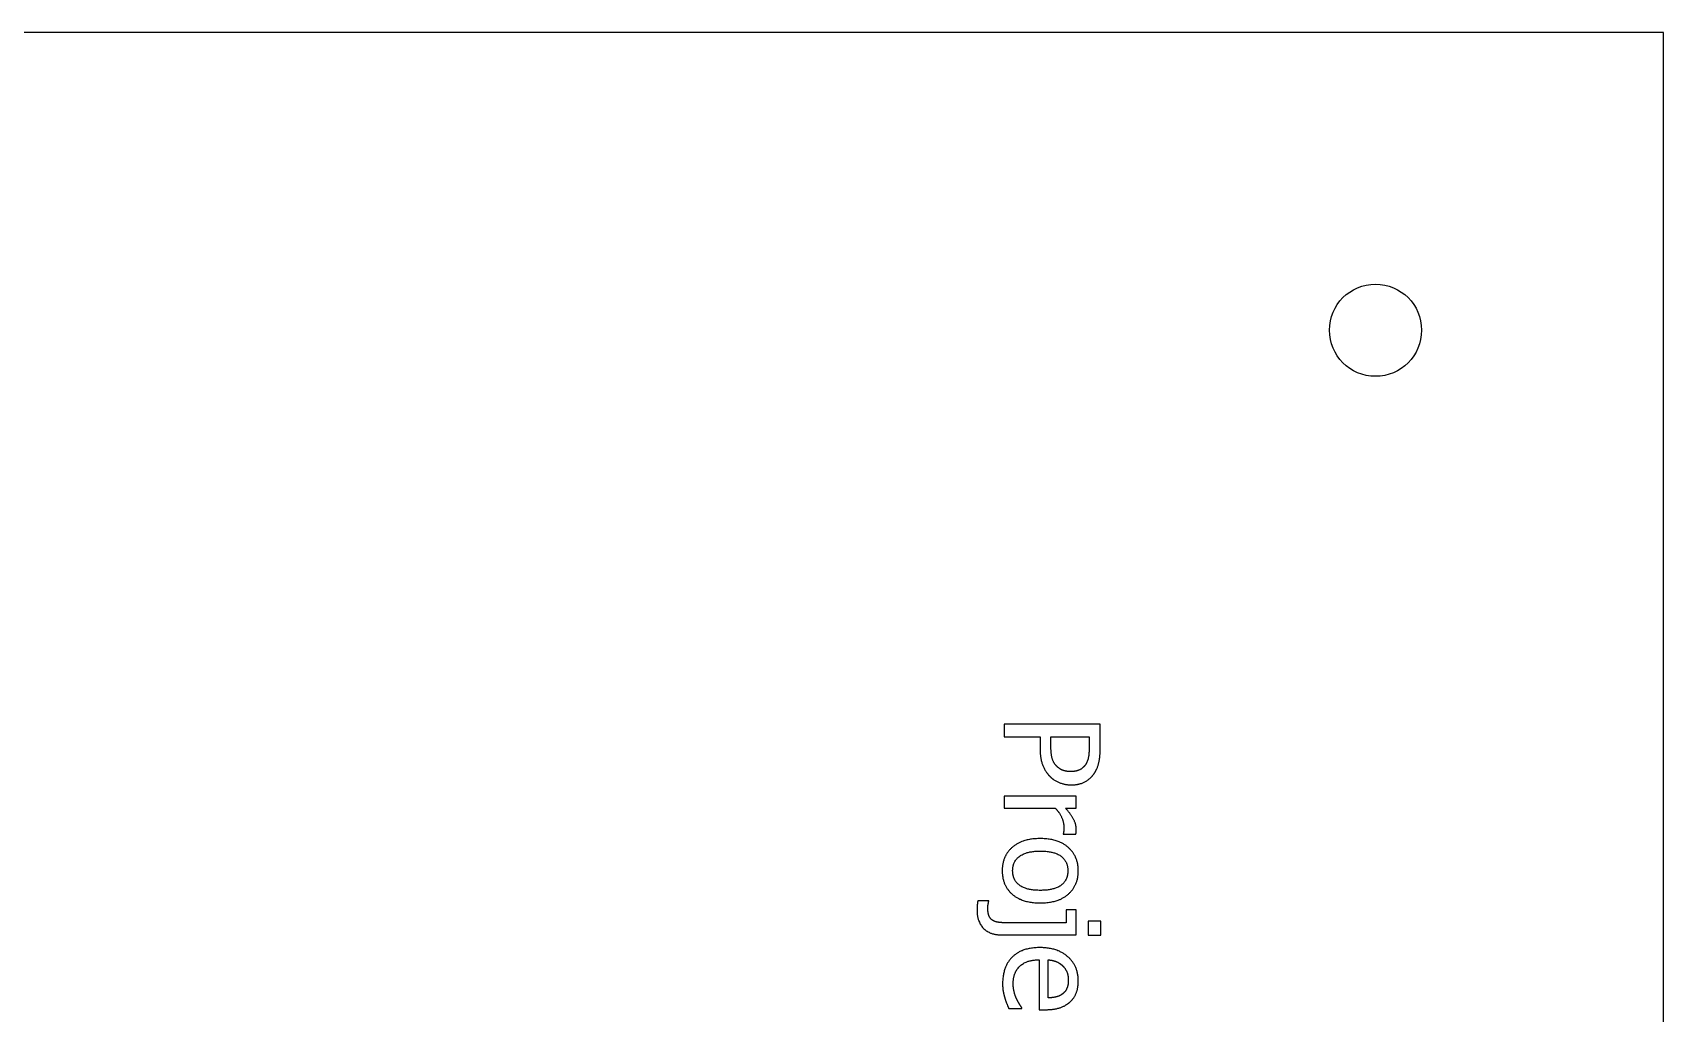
# Model space of a CAD drawing. Header units: millimetres. Extents: x 0 to 180, y 0 to 151.
# Drawn here: x 95 to 180, y 99.9 to 151 of the extents above; entities that cross this region are included whole.
import ezdxf

# ---------------------------------------------------------------- set-up
doc = ezdxf.new("R2010")
doc.units = ezdxf.units.MM

msp = doc.modelspace()

# ---------------------------------------------------------------- linework, layer by layer
msp.add_line((147.949, 100.725), (147.949, 102.706))
for points in [[(0, 0), (180, 0), (180, 151), (0, 151)], [(150.031, 104.716), (150.031, 103.999), (150.688, 103.999), (150.688, 104.716)]]:
    msp.add_lwpolyline(points, close=True)
for points in [[(150.655, 113.723), (150.655, 114.979), (145.655, 114.979), (145.655, 114.315), (147.519, 114.315), (147.519, 113.752)], [(148.086, 113.861), (148.086, 114.315), (150.08, 114.315), (150.08, 113.764)], [(148.848, 110.603), (149.407, 110.603), (149.407, 111.235), (145.655, 111.235), (145.655, 110.603), (148.317, 110.603)], [(148.731, 109.278), (148.731, 109.246), (149.387, 109.246)], [(144.845, 105.749), (144.845, 105.786), (144.278, 105.786)], [(145.55, 104.003), (149.407, 104.003), (149.407, 105.312), (148.885, 105.312), (148.885, 104.635), (145.809, 104.635)], [(147.466, 102.706), (147.466, 100.109), (147.811, 100.109)], [(145.886, 100.178), (146.575, 100.178), (146.575, 100.214)]]:
    msp.add_lwpolyline(points)
msp.add_circle((165, 135.5), 2.4)
for points in [[(147.519, 113.752), (147.519, 113.217), (147.782, 112.516), (148.038, 112.256)], [(148.386, 112.795), (148.216, 112.957), (148.086, 113.456), (148.086, 113.861)], [(150.08, 113.764), (150.08, 113.452), (149.995, 113.03), (149.889, 112.872)], [(150.343, 112.415), (150.509, 112.654), (150.655, 113.278), (150.655, 113.723)], [(148.038, 112.256), (148.24, 112.05), (148.824, 111.819), (149.148, 111.819)], [(149.128, 112.512), (148.889, 112.512), (148.536, 112.645), (148.386, 112.795)], [(149.889, 112.872), (149.768, 112.69), (149.387, 112.512), (149.128, 112.512)], [(149.148, 111.819), (149.565, 111.819), (150.153, 112.135), (150.343, 112.415)], [(148.317, 110.603), (148.536, 110.376), (148.759, 109.874), (148.759, 109.619)], [(149.407, 109.501), (149.407, 109.744), (149.156, 110.259), (148.848, 110.603)], [(148.759, 109.619), (148.759, 109.509), (148.751, 109.351), (148.731, 109.278)], [(147.531, 109.023), (146.615, 109.023), (145.55, 108.128), (145.55, 107.346)], [(149.513, 107.346), (149.513, 108.099), (148.471, 109.023), (147.531, 109.023)], [(149.387, 109.246), (149.399, 109.307), (149.407, 109.404), (149.407, 109.501)], [(146.093, 107.346), (146.093, 107.836), (146.822, 108.371), (147.531, 108.371)], [(147.531, 108.371), (148.261, 108.371), (148.97, 107.836), (148.97, 107.346)], [(145.55, 107.346), (145.55, 106.584), (146.583, 105.672), (147.531, 105.672)], [(147.531, 106.325), (146.81, 106.325), (146.093, 106.859), (146.093, 107.346)], [(148.97, 107.346), (148.97, 106.855), (148.261, 106.325), (147.531, 106.325)], [(147.531, 105.672), (148.475, 105.672), (149.513, 106.584), (149.513, 107.346)], [(144.278, 105.786), (144.257, 105.66), (144.237, 105.401), (144.237, 105.295)], [(144.796, 105.417), (144.796, 105.498), (144.829, 105.676), (144.845, 105.749)], [(145.056, 104.761), (144.922, 104.838), (144.796, 105.166), (144.796, 105.417)], [(144.237, 105.295), (144.237, 104.692), (144.91, 104.003), (145.55, 104.003)], [(145.809, 104.635), (145.546, 104.635), (145.177, 104.684), (145.056, 104.761)], [(147.511, 103.346), (146.579, 103.346), (145.57, 102.358), (145.57, 101.458)], [(149.513, 101.612), (149.513, 102.386), (148.427, 103.346), (147.511, 103.346)], [(146.121, 101.466), (146.121, 102.05), (146.814, 102.706), (147.466, 102.706)], [(147.949, 102.706), (148.188, 102.686), (148.548, 102.54), (148.698, 102.398)], [(148.698, 102.398), (148.844, 102.252), (148.994, 101.9), (148.994, 101.649)], [(145.57, 101.458), (145.57, 101.231), (145.623, 100.932), (145.675, 100.749)], [(146.287, 100.697), (146.214, 100.859), (146.121, 101.26), (146.121, 101.466)], [(148.994, 101.649), (148.994, 101.393), (148.844, 101.049), (148.702, 100.94)], [(149.095, 100.526), (149.31, 100.725), (149.513, 101.264), (149.513, 101.612)], [(145.675, 100.749), (145.712, 100.62), (145.842, 100.287), (145.886, 100.178)], [(146.575, 100.214), (146.51, 100.291), (146.368, 100.526), (146.287, 100.697)], [(147.811, 100.109), (148.261, 100.109), (148.88, 100.324), (149.095, 100.526)], [(148.702, 100.94), (148.577, 100.838), (148.204, 100.733), (147.949, 100.725)]]:
    msp.add_open_spline(points, degree=2)

doc.saveas('drawing.dxf')
